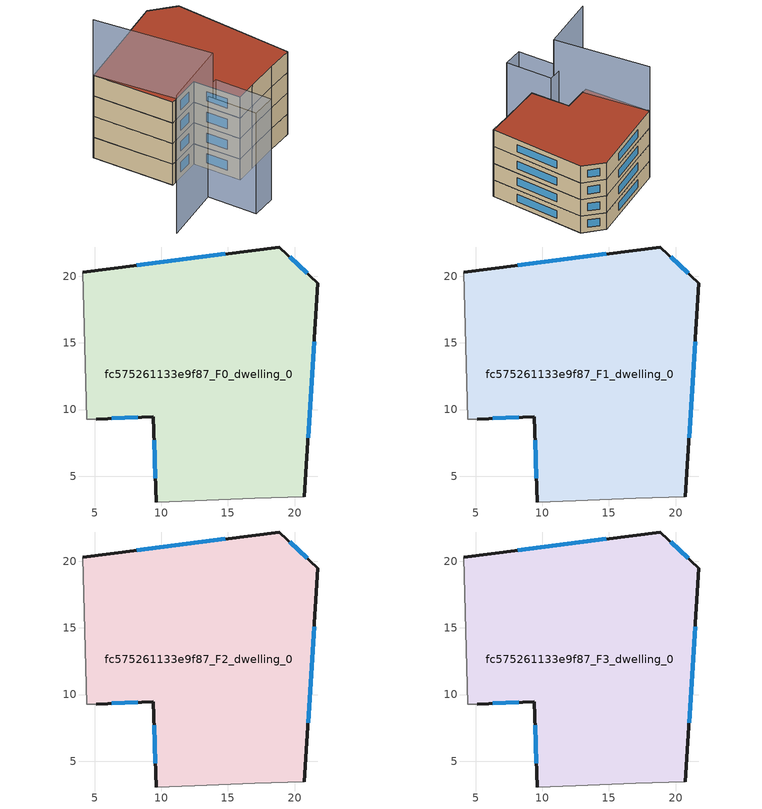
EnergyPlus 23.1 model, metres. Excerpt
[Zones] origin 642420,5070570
fc575261133e9f87_F0_dwelling_0
 floor ground (EU_floor_Construction): 20.73,3.47 21.73,19.48 18.83,22.18 4.12,20.28 4.42,9.28 5.12,9.28 9.42,9.48 9.62,3.07 12.52,3.17 17.02,3.37 z0
 wall outside (EU_wall_Construction): 9.62,3.07 9.42,9.48 5.12,9.28 / 4.12,20.28 18.83,22.18 21.73,19.48 20.73,3.47 z0:3
 wall adiabatic (EU_wall_Construction): 5.12,9.28 4.42,9.28 4.12,20.28 / 20.73,3.47 17.02,3.37 12.52,3.17 9.62,3.07 z0:3
 window (EU_Window_Construction): 9.56,4.83 9.47,7.71 / 8.23,9.42 6.3,9.33 / 8.17,20.81 14.78,21.66 / 19.63,21.44 20.93,20.22 / 21.45,15.07 21,7.87 z0.83:2.17
fc575261133e9f87_F1_dwelling_0
 floor to fc575261133e9f87_F0_dwelling_0 (EU_floor_Construction): 20.73,3.47 21.73,19.48 18.83,22.18 4.12,20.28 4.42,9.28 5.12,9.28 9.42,9.48 9.62,3.07 12.52,3.17 17.02,3.37 z3
 wall outside (EU_wall_Construction): 9.62,3.07 9.42,9.48 5.12,9.28 / 4.12,20.28 18.83,22.18 21.73,19.48 20.73,3.47 z3:6
 wall adiabatic (EU_wall_Construction): 5.12,9.28 4.42,9.28 4.12,20.28 / 20.73,3.47 17.02,3.37 12.52,3.17 9.62,3.07 z3:6
 window (EU_Window_Construction): 9.56,4.83 9.47,7.71 / 8.23,9.42 6.3,9.33 / 8.17,20.81 14.78,21.66 / 19.63,21.44 20.93,20.22 / 21.45,15.07 21,7.87 z3.83:5.17
fc575261133e9f87_F2_dwelling_0
 floor to fc575261133e9f87_F1_dwelling_0 (EU_floor_Construction): 20.73,3.47 21.73,19.48 18.83,22.18 4.12,20.28 4.42,9.28 5.12,9.28 9.42,9.48 9.62,3.07 12.52,3.17 17.02,3.37 z6
 wall outside (EU_wall_Construction): 9.62,3.07 9.42,9.48 5.12,9.28 / 4.12,20.28 18.83,22.18 21.73,19.48 20.73,3.47 z6:9
 wall adiabatic (EU_wall_Construction): 5.12,9.28 4.42,9.28 4.12,20.28 / 20.73,3.47 17.02,3.37 12.52,3.17 9.62,3.07 z6:9
 window (EU_Window_Construction): 9.56,4.83 9.47,7.71 / 8.23,9.42 6.3,9.33 / 8.17,20.81 14.78,21.66 / 19.63,21.44 20.93,20.22 / 21.45,15.07 21,7.87 z6.83:8.17
fc575261133e9f87_F3_dwelling_0
 floor to fc575261133e9f87_F2_dwelling_0 (EU_floor_Construction): 20.73,3.47 21.73,19.48 18.83,22.18 4.12,20.28 4.42,9.28 5.12,9.28 9.42,9.48 9.62,3.07 12.52,3.17 17.02,3.37 z9
 wall outside (EU_wall_Construction): 9.62,3.07 9.42,9.48 5.12,9.28 / 4.12,20.28 18.83,22.18 21.73,19.48 20.73,3.47 z9:12
 wall adiabatic (EU_wall_Construction): 5.12,9.28 4.42,9.28 4.12,20.28 / 20.73,3.47 17.02,3.37 12.52,3.17 9.62,3.07 z9:12
 window (EU_Window_Construction): 9.56,4.83 9.47,7.71 / 8.23,9.42 6.3,9.33 / 8.17,20.81 14.78,21.66 / 19.63,21.44 20.93,20.22 / 21.45,15.07 21,7.87 z9.83:11.17
 roof outside (EU_roof_Construction): 21.73,19.48 20.73,3.47 17.02,3.37 12.52,3.17 9.62,3.07 9.42,9.48 5.12,9.28 4.42,9.28 4.12,20.28 18.83,22.18 z12
shading: 4.78,-2.34 4.6,5.4 / 4.6,5.4 8.01,5.48 / 8.01,5.48 8.19,-2.26 / 8.19,-2.26 4.78,-2.34 z0:14.6; 4.12,20.28 5.91,4.57 / 5.91,4.57 -3.73,3.47 z0:20
[Building]
EU S2 Campaign: North Axis=0; Terrain=City; Solar Distribution=FullExterior
[Site:Location]
Lyon-Bron: Latitude=45.75; Longitude=5; Time Zone=1; Elevation=198
[SizingPeriod:WeatherFileDays]
AnnualSizingPeriod: Begin Month=1; Begin Day of Month=1; End Month=12; End Day of Month=31; Day of Week for Start Day=Monday; Use Weather File Daylight Saving Period=No; Use Weather File Rain and Snow Indicators=No
[MATERIAL]
EU_InternalMass_Material: Roughness=MediumRough; Thickness=0.1; Conductivity=1; Density=1800; Specific Heat=900; Thermal Absorptance=0.9; Solar Absorptance=0.7; Visible Absorptance=0.7
[MATERIAL:NOMASS] Roughness=MediumRough; Thermal Absorptance=0.9; Solar Absorptance=0.7; Visible Absorptance=0.7
Name | Thermal Resistance
EU_wall_NoMass | 0.87146
EU_roof_NoMass | 0.842276
EU_floor_NoMass | 0.496999
[WINDOWMATERIAL:SIMPLEGLAZINGSYSTEM]
EU_Window_SimpleGlazing: UFactor=2.2525; Solar Heat Gain Coefficient=0.76; Visible Transmittance=0.76
[CONSTRUCTION]
EU_wall_Construction: EU_wall_NoMass
EU_roof_Construction: EU_roof_NoMass
EU_floor_Construction: EU_floor_NoMass
EU_InternalMass_Construction: EU_InternalMass_Material
EU_Window_Construction: EU_Window_SimpleGlazing
[ZONE] Type=1; Multiplier=1; Ceiling Height=autocalculate; Floor Area=autocalculate; Part of Total Floor Area=Yes
Name | Volume
fc575261133e9f87_F0_dwelling_0; fc575261133e9f87_F1_dwelling_0; fc575261133e9f87_F2_dwelling_0 | 817.028
fc575261133e9f87_F3_dwelling_0 | 2451.08
[INTERNALMASS] Construction=EU_InternalMass_Construction; Surface Area=272.343
Name | Zone or ZoneList
fc575261133e9f87_F0_dwelling_0_EU_InternalMass | fc575261133e9f87_F0_dwelling_0
fc575261133e9f87_F1_dwelling_0_EU_InternalMass | fc575261133e9f87_F1_dwelling_0
fc575261133e9f87_F2_dwelling_0_EU_InternalMass | fc575261133e9f87_F2_dwelling_0
fc575261133e9f87_F3_dwelling_0_EU_InternalMass | fc575261133e9f87_F3_dwelling_0
[OTHEREQUIPMENT] Fuel Type=Electricity; Design Level Calculation Method=Watts/Area; Power per Zone Floor Area=1; Fraction Latent=0; Fraction Radiant=0; Fraction Lost=0; Carbon Dioxide Generation Rate=0; EndUse Subcategory=EU_Step8_InternalGains
Name | Zone or ZoneList or Space or SpaceList | Schedule
EU_Step8_InternalGain_fc575261133e9f87_F0_dwelling_0_f000 | fc575261133e9f87_F0_dwelling_0 | EU_Step8_GainSchedule_fc575261133e9f87_F0_dwelling_0_f000
EU_Step8_InternalGain_fc575261133e9f87_F1_dwelling_0_f000 | fc575261133e9f87_F1_dwelling_0 | EU_Step8_GainSchedule_fc575261133e9f87_F1_dwelling_0_f000
EU_Step8_InternalGain_fc575261133e9f87_F2_dwelling_0_f000 | fc575261133e9f87_F2_dwelling_0 | EU_Step8_GainSchedule_fc575261133e9f87_F2_dwelling_0_f000
EU_Step8_InternalGain_fc575261133e9f87_F3_dwelling_0_f000 | fc575261133e9f87_F3_dwelling_0 | EU_Step8_GainSchedule_fc575261133e9f87_F3_dwelling_0_f000
[ZONEVENTILATION:DESIGNFLOWRATE] Schedule=EU_AlwaysOn; Design Flow Rate Calculation Method=AirChanges/Hour; Air Changes per Hour=0.425; Ventilation Type=Natural; Fan Pressure Rise=0; Fan Total Efficiency=1; Constant Term Coefficient=1; Temperature Term Coefficient=0; Velocity Term Coefficient=0; Velocity Squared Term Coefficient=0; Minimum Indoor Temperature=-100; Maximum Indoor Temperature=100; Delta Temperature=-100; Minimum Outdoor Temperature=-100; Maximum Outdoor Temperature=100; Maximum Wind Speed=40
Name | Zone or ZoneList or Space or SpaceList
EU_ConstantAir_fc575261133e9f87_F0_dwelling_0 | fc575261133e9f87_F0_dwelling_0
EU_ConstantAir_fc575261133e9f87_F1_dwelling_0 | fc575261133e9f87_F1_dwelling_0
EU_ConstantAir_fc575261133e9f87_F2_dwelling_0 | fc575261133e9f87_F2_dwelling_0
EU_ConstantAir_fc575261133e9f87_F3_dwelling_0 | fc575261133e9f87_F3_dwelling_0
[HVACTEMPLATE:THERMOSTAT] Constant Heating Setpoint=20; Constant Cooling Setpoint=50
EU_HeatOnly_fc575261133e9f87_F0_dwelling_0; EU_HeatOnly_fc575261133e9f87_F1_dwelling_0; EU_HeatOnly_fc575261133e9f87_F2_dwelling_0; EU_HeatOnly_fc575261133e9f87_F3_dwelling_0
[HVACTEMPLATE:ZONE:IDEALLOADSAIRSYSTEM] System Availability Schedule=EU_AlwaysOn; Maximum Heating Supply Air Temperature=50; Minimum Cooling Supply Air Temperature=13; Maximum Heating Supply Air Humidity Ratio=0.0156; Minimum Cooling Supply Air Humidity Ratio=0.0077; Heating Limit=NoLimit; Cooling Limit=NoLimit; Heating Availability Schedule=EU_AlwaysOn; Cooling Availability Schedule=EU_CoolingOff; Dehumidification Control Type=ConstantSensibleHeatRatio; Cooling Sensible Heat Ratio=0.7; Dehumidification Setpoint=60; Humidification Control Type=None; Humidification Setpoint=30; Outdoor Air Method=None; Outdoor Air Flow Rate per Person=0.00944; Outdoor Air Flow Rate per Zone Floor Area=0; Outdoor Air Flow Rate per Zone=0; Demand Controlled Ventilation Type=None; Outdoor Air Economizer Type=NoEconomizer; Heat Recovery Type=None; Sensible Heat Recovery Effectiveness=0.7; Latent Heat Recovery Effectiveness=0.65
Name | Template Thermostat
fc575261133e9f87_F0_dwelling_0 | EU_HeatOnly_fc575261133e9f87_F0_dwelling_0
fc575261133e9f87_F1_dwelling_0 | EU_HeatOnly_fc575261133e9f87_F1_dwelling_0
fc575261133e9f87_F2_dwelling_0 | EU_HeatOnly_fc575261133e9f87_F2_dwelling_0
fc575261133e9f87_F3_dwelling_0 | EU_HeatOnly_fc575261133e9f87_F3_dwelling_0
[SIZING:ZONE] Zone Cooling Design Supply Air Temperature Input Method=SupplyAirTemperature; Zone Cooling Design Supply Air Temperature=13; Zone Heating Design Supply Air Temperature Input Method=SupplyAirTemperature; Zone Heating Design Supply Air Temperature=50; Zone Cooling Design Supply Air Humidity Ratio=0.008; Zone Heating Design Supply Air Humidity Ratio=0.008; Cooling Design Air Flow Method=DesignDay; Cooling Design Air Flow Rate=0; Cooling Minimum Air Flow per Zone Floor Area=0.000762; Cooling Minimum Air Flow=0; Cooling Minimum Air Flow Fraction=0.2; Heating Design Air Flow Method=DesignDay; Heating Design Air Flow Rate=0; Heating Maximum Air Flow per Zone Floor Area=0.002032; Heating Maximum Air Flow=0.141576; Heating Maximum Air Flow Fraction=0.3; Account for Dedicated Outdoor Air System=No; Dedicated Outdoor Air System Control Strategy=NeutralSupplyAir; Dedicated Outdoor Air Low Setpoint Temperature for Design=autosize; Dedicated Outdoor Air High Setpoint Temperature for Design=autosize; Zone Load Sizing Method=Sensible Load Only No Latent Load; Zone Latent Cooling Design Supply Air Humidity Ratio Input Method=HumidityRatioDifference; Zone Cooling Design Supply Air Humidity Ratio Difference=0.005; Zone Latent Heating Design Supply Air Humidity Ratio Input Method=HumidityRatioDifference; Zone Humidification Design Supply Air Humidity Ratio Difference=0.005
fc575261133e9f87_F0_dwelling_0; fc575261133e9f87_F1_dwelling_0; fc575261133e9f87_F2_dwelling_0; fc575261133e9f87_F3_dwelling_0
[SCHEDULE:CONSTANT]
Name | Hourly Value
EU_AlwaysOn | 1
EU_CoolingOff | 0
[SCHEDULE:FILE] Column Number=1; Rows to Skip at Top=0; Number of Hours of Data=8760; Column Separator=Comma; Interpolate to Timestep=No; Minutes per Item=60; Adjust Schedule for Daylight Savings=Yes
Name | File
EU_Step8_GainSchedule_fc575261133e9f87_F0_dwelling_0_f000 | ../../schedules/fc575261133e9f87/fc575261133e9f87_F0_dwelling_0_f000_gain.csv
EU_Step8_GainSchedule_fc575261133e9f87_F1_dwelling_0_f000 | ../../schedules/fc575261133e9f87/fc575261133e9f87_F1_dwelling_0_f000_gain.csv
EU_Step8_GainSchedule_fc575261133e9f87_F2_dwelling_0_f000 | ../../schedules/fc575261133e9f87/fc575261133e9f87_F2_dwelling_0_f000_gain.csv
EU_Step8_GainSchedule_fc575261133e9f87_F3_dwelling_0_f000 | ../../schedules/fc575261133e9f87/fc575261133e9f87_F3_dwelling_0_f000_gain.csv
